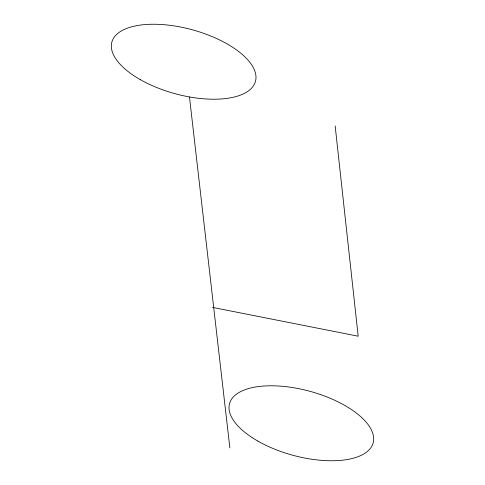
<?xml version="1.0" encoding="UTF-8"?>
<svg xmlns="http://www.w3.org/2000/svg" width="485" height="485" viewBox="0 0 485 485"><rect width="100%" height="100%" fill="white"/><g stroke="black" fill="none" stroke-linecap="round" stroke-linejoin="round"><path stroke-width="0.73" d="M212.521 307.393L358.191 336.214L335.153 125.882M189.477 97.061L229.86 447.885M257.82 441.065A74.435 33.095 15.3 0 0 373.135 442.95A74.435 33.095 15.3 0 0 273.085 385.805A74.435 33.095 15.3 0 0 257.82 441.065M140.129 79.522A74.441 33.101 15.3 0 0 255.45 81.407A74.441 33.101 15.3 0 0 155.394 24.262A74.441 33.101 15.3 0 0 140.129 79.522"/></g></svg>
